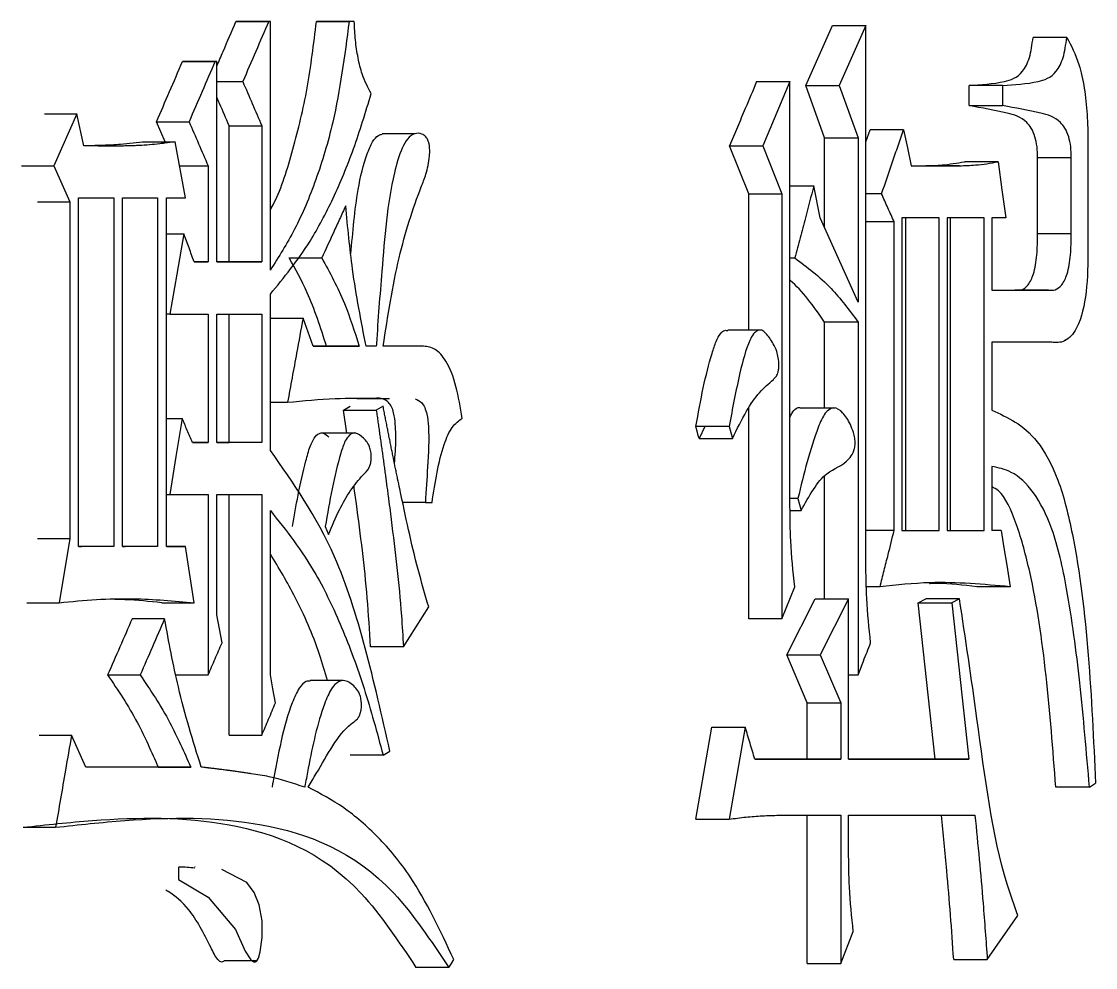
# Model space of a CAD drawing. Header units: millimetres. Extents: x 1890 to 4327, y 775 to 2498.
# Drawn here: x 3076.668 to 3079.565, y 1120.838 to 1123.391 of the extents above; entities that cross this region are included whole.
import ezdxf

# ---------------------------------------------------------------- set-up
doc = ezdxf.new("R2010")
doc.units = ezdxf.units.MM

msp = doc.modelspace()

# ---------------------------------------------------------------- linework, layer by layer
at = {"color": 7, "linetype": 'Continuous', "lineweight": 25}
for p, q in [((3077.2466, 1123.3911), (3077.3347, 1123.3911)), ((3077.2513, 1123.3911), (3077.2466, 1123.3911)), ((3077.3393, 1123.3911), (3077.2513, 1123.3911)), ((3077.3393, 1123.3911), (3077.3347, 1123.3911)), ((3077.3393, 1122.7205), (3077.3393, 1123.3911)), ((3077.5654, 1123.3911), (3077.4771, 1123.3911)), ((3077.5654, 1123.3911), (3077.5517, 1123.3911)), ((3078.783, 1123.2181), (3078.8552, 1123.3803)), ((3078.8552, 1123.3803), (3078.9453, 1123.3803)), ((3078.9453, 1123.3803), (3078.8731, 1123.2181)), ((3078.9453, 1121.9308), (3078.9453, 1123.3803)), ((3079.487, 1123.3479), (3079.3961, 1123.3479)), ((3077.1024, 1123.283), (3077.1902, 1123.2829)), ((3077.107, 1123.283), (3077.1024, 1123.283)), ((3077.1949, 1123.2829), (3077.107, 1123.283)), ((3077.1949, 1123.2829), (3077.1902, 1123.2829)), ((3077.1949, 1122.7421), (3077.1949, 1123.2829)), ((3077.1949, 1123.2289), (3077.2649, 1123.2289)), ((3078.6506, 1123.2289), (3078.7405, 1123.2289)), ((3078.7405, 1123.2289), (3078.6673, 1123.0558)), ((3078.7405, 1122.0823), (3078.7405, 1123.2289)), ((3078.783, 1123.2181), (3078.8731, 1123.2181)), ((3078.834, 1123.0775), (3078.783, 1123.2181)), ((3078.8731, 1123.2181), (3078.9241, 1123.0775)), ((3079.3141, 1123.2181), (3079.2234, 1123.2181)), ((3079.2234, 1123.164), (3079.2234, 1123.2181)), ((3079.3141, 1123.2181), (3079.3141, 1123.164)), ((3079.2234, 1123.164), (3079.3141, 1123.164)), ((3076.73, 1123.1423), (3076.8174, 1123.1423)), ((3076.8174, 1123.1423), (3076.7554, 1123.0017)), ((3076.8364, 1123.0558), (3076.8174, 1123.1423)), ((3077.0322, 1123.1207), (3077.12, 1123.1207)), ((3077.0556, 1123.0666), (3077.0322, 1123.1207)), ((3077.2281, 1123.1099), (3077.3161, 1123.1099)), ((3077.2281, 1122.7421), (3077.2281, 1123.1099)), ((3077.3161, 1123.1099), (3077.3161, 1122.7421)), ((3078.9453, 1123.0663), (3078.9565, 1123.0991)), ((3079.0467, 1123.0991), (3078.9565, 1123.0991)), ((3076.9348, 1123.0603), (3076.9947, 1123.0666)), ((3076.9947, 1123.0666), (3077.0824, 1123.0666)), ((3077.1106, 1122.9152), (3077.0824, 1123.0666)), ((3077.7299, 1123.0883), (3077.6408, 1123.0883)), ((3078.834, 1122.8342), (3078.834, 1123.0775)), ((3078.9241, 1123.0775), (3078.9241, 1122.6339)), ((3079.5442, 1123.0667), (3079.5442, 1122.7638)), ((3078.5776, 1123.0558), (3078.6673, 1123.0558)), ((3078.6292, 1122.926), (3078.5776, 1123.0558)), ((3078.6673, 1123.0558), (3078.719, 1122.926)), ((3079.3016, 1123.0126), (3079.211, 1123.0126)), ((3079.4993, 1123.0234), (3079.4084, 1123.0234)), ((3079.4084, 1122.8179), (3079.4084, 1123.0234)), ((3079.4993, 1122.8179), (3079.4993, 1123.0234)), ((3076.6681, 1123.0017), (3076.7554, 1123.0017)), ((3076.7554, 1123.0017), (3076.7983, 1122.9043)), ((3077.0945, 1123.0017), (3077.1715, 1123.0017)), ((3077.1715, 1123.0017), (3077.1715, 1122.7421)), ((3079.0678, 1123.0017), (3079.1977, 1123.0017)), ((3079.0678, 1123.0017), (3079.1072, 1123.0017)), ((3079.1977, 1123.0017), (3079.1072, 1123.0017)), ((3078.7405, 1122.9476), (3078.8048, 1122.9476)), ((3078.8219, 1122.8611), (3078.8048, 1122.9476)), ((3078.6292, 1122.926), (3078.719, 1122.926)), ((3078.6292, 1122.5582), (3078.6292, 1122.926)), ((3078.719, 1122.926), (3078.719, 1121.7794)), ((3078.9876, 1122.926), (3078.9453, 1122.926)), ((3076.8221, 1121.974), (3076.8221, 1122.9152)), ((3076.8221, 1122.9152), (3076.9172, 1122.9152)), ((3076.9172, 1122.9152), (3076.9171, 1121.9741)), ((3076.9408, 1121.9741), (3076.9408, 1122.9152)), ((3076.9408, 1122.9152), (3077.0353, 1122.9152)), ((3077.0353, 1122.9152), (3077.0353, 1121.9741)), ((3077.0588, 1121.9741), (3077.0589, 1122.9152)), ((3077.0589, 1122.9152), (3077.1106, 1122.9152)), ((3078.9241, 1122.6339), (3078.8219, 1122.8611)), ((3079.1433, 1122.8611), (3079.0425, 1122.8611)), ((3079.0425, 1122.8611), (3079.0425, 1122.0174)), ((3079.0529, 1122.0174), (3079.0529, 1122.8611)), ((3079.1433, 1122.0174), (3079.1433, 1122.8611)), ((3079.1643, 1122.8611), (3079.1642, 1122.0174)), ((3079.2643, 1122.8611), (3079.1643, 1122.8611)), ((3079.1737, 1122.0174), (3079.1737, 1122.8611)), ((3079.2643, 1122.0174), (3079.2643, 1122.8611)), ((3079.3223, 1122.8611), (3079.285, 1122.8611)), ((3079.285, 1122.8611), (3079.285, 1122.6664)), ((3079.0214, 1122.8503), (3078.9453, 1122.8503)), ((3079.0214, 1122.0174), (3079.0214, 1122.8503)), ((3077.0589, 1122.8178), (3077.1059, 1122.8178)), ((3079.4993, 1122.8179), (3079.4084, 1122.8179)), ((3078.7405, 1122.7529), (3078.7534, 1122.7529)), ((3077.1715, 1122.7421), (3077.134, 1122.7421)), ((3077.134, 1122.7421), (3077.1715, 1122.7421)), ((3077.3161, 1122.7421), (3077.1949, 1122.7421)), ((3077.1949, 1122.7421), (3077.2281, 1122.7421)), ((3077.2281, 1122.7421), (3077.3161, 1122.7421)), ((3077.3393, 1122.2337), (3077.3393, 1122.6556)), ((3079.285, 1122.6664), (3079.4378, 1122.6664)), ((3079.285, 1122.6664), (3079.347, 1122.6664)), ((3079.4378, 1122.6664), (3079.347, 1122.6664)), ((3077.0683, 1122.6015), (3077.0589, 1122.6015)), ((3077.0683, 1122.6015), (3077.1715, 1122.6015)), ((3077.1715, 1122.6015), (3077.1715, 1122.2553)), ((3077.1949, 1122.2553), (3077.1949, 1122.6015)), ((3077.1949, 1122.6015), (3077.3161, 1122.6015)), ((3077.2281, 1122.2553), (3077.2281, 1122.6015)), ((3077.3161, 1122.6015), (3077.3161, 1122.2553)), ((3077.3393, 1122.5906), (3077.4273, 1122.5906)), ((3077.455, 1122.5149), (3077.4273, 1122.5906)), ((3078.9241, 1122.5799), (3078.834, 1122.5799)), ((3078.834, 1122.348), (3078.834, 1122.5799)), ((3078.9241, 1122.5799), (3078.9241, 1121.6279)), ((3078.6635, 1122.5582), (3078.5729, 1122.5582)), ((3077.5792, 1122.5149), (3077.455, 1122.5149)), ((3077.455, 1122.5149), (3077.4908, 1122.5149)), ((3077.4908, 1122.5149), (3077.5792, 1122.5149)), ((3077.625, 1122.5149), (3077.5975, 1122.5149)), ((3077.7526, 1122.5149), (3077.6434, 1122.5149)), ((3077.7526, 1122.5149), (3077.664, 1122.5149)), ((3079.4419, 1122.5258), (3079.285, 1122.5258)), ((3079.285, 1122.5258), (3079.285, 1122.3419)), ((3079.4419, 1122.5258), (3079.3511, 1122.5258)), ((3079.4809, 1122.5311), (3079.4842, 1122.5311)), ((3077.5721, 1122.3741), (3077.6404, 1122.3741)), ((3077.3393, 1122.3635), (3077.3857, 1122.3635)), ((3077.5365, 1122.3419), (3077.5548, 1122.3527)), ((3077.5452, 1122.2805), (3077.5365, 1122.3419)), ((3077.5365, 1122.3419), (3077.625, 1122.3419)), ((3077.6432, 1122.3527), (3077.625, 1122.3419)), ((3078.6292, 1121.7794), (3078.6292, 1122.3475)), ((3078.8613, 1122.348), (3078.7707, 1122.348)), ((3077.0589, 1122.3202), (3077.1012, 1122.3202)), ((3077.5699, 1122.2805), (3077.481, 1122.2805)), ((3078.5765, 1122.2986), (3078.4869, 1122.2986)), ((3078.5112, 1122.2979), (3078.4955, 1122.2662)), ((3077.1715, 1122.2553), (3077.1293, 1122.2553)), ((3077.1293, 1122.2553), (3077.1715, 1122.2553)), ((3077.3161, 1122.2553), (3077.1949, 1122.2553)), ((3077.1949, 1122.2553), (3077.2281, 1122.2553)), ((3077.3161, 1122.2553), (3077.2281, 1122.2553)), ((3078.4955, 1122.2662), (3078.5852, 1122.2662)), ((3079.285, 1122.1904), (3079.285, 1122.0174)), ((3078.834, 1121.8335), (3078.834, 1122.1624)), ((3077.0589, 1122.1147), (3077.0683, 1122.1147)), ((3077.0683, 1122.1147), (3077.1715, 1122.1147)), ((3077.1715, 1122.1147), (3077.1715, 1121.6279)), ((3077.1949, 1122.1147), (3077.3161, 1122.1147)), ((3077.1949, 1121.7902), (3077.1949, 1122.1147)), ((3077.2281, 1121.4656), (3077.2281, 1122.1147)), ((3077.3161, 1122.1147), (3077.3161, 1121.4656)), ((3077.7572, 1122.0931), (3077.6966, 1122.0931)), ((3077.7572, 1122.0931), (3077.7753, 1122.0931)), ((3078.7619, 1122.1039), (3078.7405, 1122.1039)), ((3077.3393, 1121.6279), (3077.3393, 1122.0714)), ((3078.7407, 1122.0715), (3078.7705, 1122.0715)), ((3077.4872, 1122.0282), (3077.4965, 1122.0066)), ((3076.7983, 1121.9957), (3076.7697, 1121.8226)), ((3079.0214, 1122.0174), (3078.9453, 1122.0174)), ((3079.0425, 1122.0174), (3079.1433, 1122.0174)), ((3079.0425, 1122.0174), (3079.0529, 1122.0174)), ((3079.0529, 1122.0174), (3079.1433, 1122.0174)), ((3079.1642, 1122.0174), (3079.2643, 1122.0174)), ((3079.1642, 1122.0174), (3079.1737, 1122.0174)), ((3079.1737, 1122.0174), (3079.2643, 1122.0174)), ((3079.3099, 1122.0174), (3079.285, 1122.0174)), ((3079.3099, 1122.0174), (3079.285, 1122.0174)), ((3076.9171, 1121.9741), (3076.8221, 1121.974)), ((3076.8221, 1121.9741), (3076.8296, 1121.9741)), ((3076.9171, 1121.9741), (3076.8297, 1121.9741)), ((3077.0353, 1121.9741), (3076.9408, 1121.9741)), ((3076.9408, 1121.9741), (3076.9476, 1121.9741)), ((3077.0353, 1121.9741), (3076.9477, 1121.9741)), ((3077.1106, 1121.9741), (3077.0588, 1121.9741)), ((3077.0588, 1121.9741), (3077.1106, 1121.9741)), ((3077.134, 1121.8226), (3077.1106, 1121.9741)), ((3078.719, 1121.7794), (3078.7534, 1121.8659)), ((3078.9834, 1121.8659), (3078.9468, 1121.8659)), ((3079.3347, 1121.8659), (3079.2441, 1121.8659)), ((3076.6824, 1121.8226), (3076.7697, 1121.8226)), ((3077.0462, 1121.8226), (3077.134, 1121.8226)), ((3078.7319, 1121.682), (3078.8085, 1121.8335)), ((3078.8986, 1121.8335), (3078.8219, 1121.682)), ((3078.8986, 1121.4008), (3078.8986, 1121.8335)), ((3079.0863, 1121.8227), (3079.1072, 1121.8335)), ((3079.0863, 1121.8227), (3079.1768, 1121.8227)), ((3079.1322, 1121.4008), (3079.0863, 1121.8227)), ((3079.1977, 1121.8335), (3079.1072, 1121.8335)), ((3079.1977, 1121.8335), (3079.1768, 1121.8227)), ((3079.1768, 1121.8227), (3079.2227, 1121.4008)), ((3077.698, 1121.7036), (3077.7662, 1121.8118)), ((3077.0541, 1121.7793), (3076.9665, 1121.7793)), ((3078.719, 1121.7794), (3078.6292, 1121.7794)), ((3077.698, 1121.7036), (3077.6095, 1121.7036)), ((3078.7319, 1121.682), (3078.8219, 1121.682)), ((3078.7873, 1121.5522), (3078.7319, 1121.682)), ((3078.8219, 1121.682), (3078.8773, 1121.5522)), ((3077.5356, 1121.6129), (3077.4467, 1121.6129)), ((3078.8986, 1121.6279), (3078.9241, 1121.6279)), ((3078.7873, 1121.5522), (3078.8773, 1121.5522)), ((3078.7873, 1121.4008), (3078.7873, 1121.5522)), ((3078.8773, 1121.5522), (3078.8773, 1121.4008)), ((3078.4868, 1121.2385), (3078.5301, 1121.4873)), ((3078.5301, 1121.4873), (3078.6198, 1121.4873)), ((3078.6198, 1121.4873), (3078.5765, 1121.2385)), ((3076.7157, 1121.4656), (3076.8031, 1121.4656)), ((3076.8412, 1121.3791), (3076.8031, 1121.4656)), ((3077.6432, 1121.4116), (3077.6615, 1121.4224)), ((3078.8773, 1121.4008), (3078.6457, 1121.4008)), ((3078.6457, 1121.4008), (3078.7873, 1121.4008)), ((3078.7873, 1121.4008), (3078.8773, 1121.4008)), ((3079.2227, 1121.4008), (3078.8986, 1121.4008)), ((3078.8986, 1121.4008), (3079.1322, 1121.4008)), ((3079.1322, 1121.4008), (3079.2227, 1121.4008)), ((3077.1246, 1121.3791), (3076.8412, 1121.3791)), ((3077.0369, 1121.3791), (3076.8412, 1121.3791)), ((3077.0369, 1121.3791), (3077.1246, 1121.3791)), ((3079.5482, 1121.3251), (3079.4573, 1121.3251)), ((3079.5482, 1121.3251), (3079.5645, 1121.3359)), ((3078.4868, 1121.2385), (3078.5765, 1121.2385)), ((3078.7104, 1121.2493), (3078.8773, 1121.2493)), ((3078.7872, 1120.8491), (3078.7873, 1121.2493)), ((3078.8773, 1121.2493), (3078.8773, 1120.8491)), ((3078.8986, 1121.2493), (3079.2393, 1121.2493)), ((3078.8986, 1121.152), (3078.8986, 1121.2493)), ((3076.6728, 1121.2168), (3076.7601, 1121.2168)), ((3077.0918, 1121.1087), (3077.0918, 1121.0762)), ((3077.1363, 1121.1105), (3077.1358, 1121.1105)), ((3079.2726, 1120.8599), (3079.3552, 1120.9786)), ((3078.8773, 1120.8491), (3078.9113, 1120.9356)), ((3079.182, 1120.8599), (3079.2726, 1120.8599)), ((3077.2152, 1120.8569), (3077.3038, 1120.8569)), ((3077.8207, 1120.8384), (3077.732, 1120.8384))]:
    msp.add_line(p, q, dxfattribs=at)
at = {"color": 7, "linetype": 'Continuous', "lineweight": 25, "flags": 128}
for points in [[(3077.4633, 1123.3911), (3077.4928, 1123.3911), (3077.5517, 1123.3911)], [(3077.4771, 1123.3911), (3077.4724, 1123.3911), (3077.4694, 1123.3911), (3077.4664, 1123.3911), (3077.4633, 1123.3911)], [(3079.0467, 1123.0991), (3079.0573, 1123.0504), (3079.0678, 1123.0017)], [(3078.834, 1123.0775), (3078.879, 1123.0775), (3078.9241, 1123.0775)], [(3079.3016, 1123.0126), (3079.312, 1122.9368), (3079.3223, 1122.8611)], [(3076.711, 1122.9043), (3076.7546, 1122.9043), (3076.7983, 1122.9043)], [(3076.7983, 1122.9043), (3076.7983, 1122.45), (3076.7983, 1121.9957)], [(3077.1059, 1122.8178), (3077.0871, 1122.7096), (3077.0683, 1122.6015)], [(3077.1012, 1122.3202), (3077.0847, 1122.2174), (3077.0683, 1122.1147)], [(3078.4955, 1122.2662), (3078.4933, 1122.2743), (3078.4912, 1122.2824), (3078.4869, 1122.2986)], [(3078.5765, 1122.2986), (3078.5808, 1122.2824), (3078.5852, 1122.2662)], [(3078.7619, 1122.1039), (3078.7662, 1122.0877), (3078.7705, 1122.0715)], [(3076.711, 1121.9957), (3076.7328, 1121.9957), (3076.7546, 1121.9957), (3076.7765, 1121.9957), (3076.7983, 1121.9957)], [(3079.3099, 1122.0174), (3079.3176, 1121.9708), (3079.3252, 1121.9241), (3079.3347, 1121.8659)], [(3078.8085, 1121.8335), (3078.8313, 1121.8335), (3078.8649, 1121.8335), (3078.8986, 1121.8335)], [(3077.2089, 1121.7144), (3077.2019, 1121.7523), (3077.1949, 1121.7902)], [(3076.9005, 1121.6279), (3076.9226, 1121.6279), (3076.9448, 1121.6279), (3076.9881, 1121.6279)], [(3077.0837, 1121.6279), (3077.1058, 1121.6279), (3077.128, 1121.6279), (3077.1715, 1121.6279)], [(3077.3532, 1121.5522), (3077.3463, 1121.59), (3077.3393, 1121.6279)], [(3077.2281, 1121.4656), (3077.2503, 1121.4656), (3077.2725, 1121.4656), (3077.3161, 1121.4656)], [(3077.6432, 1121.4116), (3077.6068, 1121.4116), (3077.5808, 1121.4116), (3077.5548, 1121.4116)], [(3077.0918, 1121.0762), (3077.1719, 1121.028), (3077.2449, 1120.9413), (3077.2713, 1120.8826), (3077.2869, 1120.8588), (3077.2943, 1120.8535), (3077.2987, 1120.8534), (3077.3029, 1120.8565), (3077.3071, 1120.8638), (3077.3122, 1120.8807), (3077.3174, 1120.9198), (3077.3168, 1120.9641), (3077.3088, 1121.0072), (3077.2953, 1121.0412), (3077.2754, 1121.0678), (3077.2082, 1121.1029), (3077.2082, 1121.1029)], [(3077.8206, 1120.8383), (3077.8274, 1120.8491), (3077.8341, 1120.8599)], [(3078.7872, 1120.8491), (3078.8098, 1120.8491), (3078.8323, 1120.8491), (3078.8548, 1120.8491), (3078.8773, 1120.8491)]]:
    msp.add_lwpolyline(points, dxfattribs=at)
at = {"color": 7, "linetype": 'Continuous', "lineweight": 25}
for points, knots in [([(3077.1949, 1123.2706), (3077.2005, 1123.2837), (3077.2178, 1123.3239), (3077.235, 1123.3641), (3077.2466, 1123.3911)], [0, 0, 0, 0, 0.326762, 1, 1, 1, 1]), ([(3077.3347, 1123.3911), (3077.3231, 1123.3641), (3077.2998, 1123.31), (3077.2766, 1123.2559), (3077.2649, 1123.2289)], [0, 0, 0, 0, 0.4999997, 1, 1, 1, 1]), ([(3077.5517, 1123.3911), (3077.5394, 1123.2982), (3077.5194, 1123.1462), (3077.4639, 1122.9621), (3077.407, 1122.8272), (3077.3618, 1122.7559), (3077.3393, 1122.7205)], [0, 0, 0, 0, 0.347456, 0.568585, 0.785979, 1, 1, 1, 1]), ([(3077.3393, 1122.8833), (3077.3425, 1122.8892), (3077.3676, 1122.9343), (3077.4015, 1123.0464), (3077.4419, 1123.2099), (3077.4561, 1123.3305), (3077.4633, 1123.3911)], [0, 0, 0, 0, 0.046421, 0.359328, 0.677626, 1, 1, 1, 1]), ([(3077.6112, 1123.1964), (3077.6024, 1123.213), (3077.5878, 1123.2405), (3077.5753, 1123.2929), (3077.568, 1123.3408), (3077.5663, 1123.3743), (3077.5654, 1123.3911)], [0, 0, 0, 0, 0.330678, 0.5509904, 0.7745699, 1, 1, 1, 1]), ([(3079.2234, 1123.2181), (3079.2553, 1123.2202), (3079.3038, 1123.2235), (3079.3612, 1123.2408), (3079.3885, 1123.2912), (3079.3935, 1123.3287), (3079.3961, 1123.3479)], [0, 0, 0, 0, 0.492676, 0.749427, 0.872012, 1, 1, 1, 1]), ([(3079.3141, 1123.2181), (3079.346, 1123.2202), (3079.3946, 1123.2235), (3079.452, 1123.2408), (3079.4793, 1123.2911), (3079.4844, 1123.3287), (3079.487, 1123.3479)], [0, 0, 0, 0, 0.492785, 0.749576, 0.872123, 1, 1, 1, 1]), ([(3079.487, 1123.3479), (3079.4989, 1123.3255), (3079.5188, 1123.288), (3079.5353, 1123.2117), (3079.5429, 1123.1404), (3079.5438, 1123.0913), (3079.5442, 1123.0667)], [0, 0, 0, 0, 0.32906, 0.549528, 0.774008, 1, 1, 1, 1]), ([(3077.0322, 1123.1207), (3077.0439, 1123.1477), (3077.0673, 1123.2018), (3077.0907, 1123.2559), (3077.1024, 1123.283)], [0, 0, 0, 0, 0.499999, 1, 1, 1, 1]), ([(3077.1902, 1123.2829), (3077.1785, 1123.2559), (3077.1551, 1123.2018), (3077.1317, 1123.1477), (3077.12, 1123.1207)], [0, 0, 0, 0, 0.5, 1, 1, 1, 1]), ([(3077.2649, 1123.2289), (3077.2735, 1123.209), (3077.2905, 1123.1694), (3077.3076, 1123.1297), (3077.3161, 1123.1099)], [0, 0, 0, 0, 0.500001, 1, 1, 1, 1]), ([(3078.6506, 1123.2289), (3078.6404, 1123.2046), (3078.6231, 1123.1636), (3078.5988, 1123.1059), (3078.5846, 1123.0725), (3078.5776, 1123.0558)], [0, 0, 0, 0, 0.420871, 0.710435, 1, 1, 1, 1]), ([(3077.2281, 1123.1099), (3077.2196, 1123.1297), (3077.2085, 1123.1555), (3077.1974, 1123.1812), (3077.1949, 1123.1871)], [0, 0, 0, 0, 0.770201, 1, 1, 1, 1]), ([(3077.3393, 1122.6556), (3077.376, 1122.7001), (3077.4368, 1122.7739), (3077.5098, 1122.9125), (3077.5656, 1123.0456), (3077.596, 1123.146), (3077.6112, 1123.1964)], [0, 0, 0, 0, 0.333809, 0.553089, 0.775219, 1, 1, 1, 1]), ([(3079.4084, 1123.0234), (3079.4081, 1123.0335), (3079.4076, 1123.0534), (3079.4016, 1123.0818), (3079.3918, 1123.1042), (3079.3674, 1123.1334), (3079.3099, 1123.148), (3079.2577, 1123.1577), (3079.2234, 1123.164)], [0, 0, 0, 0, 0.060186, 0.119313, 0.185904, 0.25149, 0.507936, 1, 1, 1, 1]), ([(3079.4992, 1123.0234), (3079.499, 1123.0335), (3079.4984, 1123.0534), (3079.4925, 1123.0818), (3079.4826, 1123.1042), (3079.4582, 1123.1334), (3079.4007, 1123.148), (3079.3484, 1123.1577), (3079.3141, 1123.164)], [0, 0, 0, 0, 0.060123, 0.1192, 0.185763, 0.251345, 0.507834, 1, 1, 1, 1]), ([(3077.12, 1123.1207), (3077.1286, 1123.1009), (3077.1458, 1123.0612), (3077.1629, 1123.0215), (3077.1715, 1123.0017)], [0, 0, 0, 0, 0.500001, 1, 1, 1, 1]), ([(3077.6434, 1122.5149), (3077.656, 1122.5961), (3077.68, 1122.7506), (3077.7271, 1122.898), (3077.7604, 1122.9803), (3077.7679, 1123.0158), (3077.7694, 1123.0446), (3077.7681, 1123.0597), (3077.7643, 1123.0719), (3077.7577, 1123.0819), (3077.7453, 1123.0899), (3077.7279, 1123.0903), (3077.709, 1123.077), (3077.6894, 1123.0412), (3077.6565, 1122.9276), (3077.6421, 1122.7417), (3077.6291, 1122.585), (3077.6252, 1122.5173), (3077.625, 1122.5149)], [0, 0, 0, 0, 0.188824, 0.359425, 0.391174, 0.431004, 0.443042, 0.4552, 0.463942, 0.475035, 0.493349, 0.52466, 0.556942, 0.585534, 0.64557, 0.848774, 0.994709, 1, 1, 1, 1]), ([(3078.9876, 1122.926), (3078.9975, 1122.9549), (3079.0123, 1122.9981), (3079.032, 1123.0558), (3079.0418, 1123.0847), (3079.0467, 1123.0991)], [0, 0, 0, 0, 0.5, 0.75, 1, 1, 1, 1]), ([(3077.0824, 1123.0666), (3077.0732, 1123.0653), (3077.0594, 1123.0633), (3077.0271, 1123.0592), (3077.0016, 1123.0572), (3076.9785, 1123.0561), (3076.9715, 1123.0558), (3076.9646, 1123.0556), (3076.9576, 1123.0554), (3076.9483, 1123.0551), (3076.939, 1123.055), (3076.9297, 1123.0549), (3076.9228, 1123.0548), (3076.9158, 1123.0548), (3076.9088, 1123.0548), (3076.9019, 1123.0548), (3076.896, 1123.0549), (3076.8914, 1123.0549), (3076.8879, 1123.055), (3076.8844, 1123.055), (3076.8809, 1123.055), (3076.8774, 1123.0551), (3076.8739, 1123.0551), (3076.8704, 1123.0552), (3076.8658, 1123.0553), (3076.8611, 1123.0553), (3076.8564, 1123.0554), (3076.8529, 1123.0555), (3076.8494, 1123.0555), (3076.8459, 1123.0556), (3076.8416, 1123.0557), (3076.8384, 1123.0557), (3076.8364, 1123.0558)], [0, 0, 0, 0, 0.113118, 0.169677, 0.395941, 0.424221, 0.4525, 0.480779, 0.509059, 0.537338, 0.593897, 0.622177, 0.650456, 0.678735, 0.707015, 0.735294, 0.763573, 0.777713, 0.791853, 0.805993, 0.820132, 0.834272, 0.848412, 0.862551, 0.876691, 0.90497, 0.91911, 0.93325, 0.947389, 0.961529, 0.975669, 1, 1, 1, 1]), ([(3077.5565, 1122.764), (3077.5615, 1122.8228), (3077.5696, 1122.9174), (3077.5929, 1123.019), (3077.6135, 1123.0662), (3077.6282, 1123.0843), (3077.6375, 1123.0862), (3077.6409, 1123.0869)], [0, 0, 0, 0, 0.454474, 0.731259, 0.84685, 0.944624, 1, 1, 1, 1]), ([(3076.9352, 1123.0593), (3076.9274, 1123.0587), (3076.9078, 1123.0573), (3076.8693, 1123.056), (3076.8467, 1123.0558), (3076.8374, 1123.0558)], [0, 0, 0, 0, 0.27763, 0.704747, 1, 1, 1, 1]), ([(3079.1072, 1123.0017), (3079.1217, 1123.0022), (3079.1463, 1123.003), (3079.1809, 1123.0075), (3079.201, 1123.0109), (3079.211, 1123.0126)], [0, 0, 0, 0, 0.416267, 0.70808, 1, 1, 1, 1]), ([(3079.1977, 1123.0017), (3079.2121, 1123.0023), (3079.2368, 1123.0032), (3079.2714, 1123.0071), (3079.2916, 1123.0107), (3079.3016, 1123.0126)], [0, 0, 0, 0, 0.415687, 0.707752, 1, 1, 1, 1]), ([(3078.8048, 1122.9476), (3078.7972, 1122.9188), (3078.7848, 1122.872), (3078.7677, 1122.807), (3078.7581, 1122.771), (3078.7534, 1122.7529)], [0, 0, 0, 0, 0.444073, 0.722036, 1, 1, 1, 1]), ([(3079.0214, 1122.8503), (3079.0158, 1122.8629), (3079.0046, 1122.8882), (3078.9933, 1122.9134), (3078.9876, 1122.926)], [0, 0, 0, 0, 0.499999, 1, 1, 1, 1]), ([(3077.5425, 1122.8935), (3077.537, 1122.8815), (3077.5259, 1122.8574), (3077.5045, 1122.8105), (3077.4885, 1122.7757), (3077.4781, 1122.7529)], [0, 0, 0, 0, 0.25711, 0.51422, 1, 1, 1, 1]), ([(3077.5975, 1122.5149), (3077.5841, 1122.5834), (3077.5601, 1122.7059), (3077.5479, 1122.8361), (3077.5425, 1122.8935)], [0, 0, 0, 0, 0.55855, 1, 1, 1, 1]), ([(3077.134, 1122.7421), (3077.1293, 1122.7547), (3077.12, 1122.7799), (3077.1106, 1122.8052), (3077.1059, 1122.8178)], [0, 0, 0, 0, 0.500001, 1, 1, 1, 1]), ([(3079.3572, 1122.667), (3079.3599, 1122.6669), (3079.3687, 1122.6667), (3079.3836, 1122.6782), (3079.3994, 1122.7105), (3079.4075, 1122.7615), (3079.4081, 1122.7989), (3079.4084, 1122.8179)], [0, 0, 0, 0, 0.0867607, 0.2858243, 0.4905188, 0.7427767, 1, 1, 1, 1]), ([(3079.4378, 1122.6664), (3079.4439, 1122.666), (3079.4562, 1122.6651), (3079.4744, 1122.6779), (3079.4902, 1122.7106), (3079.4983, 1122.7614), (3079.4989, 1122.7989), (3079.4993, 1122.8179)], [0, 0, 0, 0, 0.178016, 0.357314, 0.541602, 0.768589, 1, 1, 1, 1]), ([(3077.3898, 1122.7529), (3077.3973, 1122.7529), (3077.4121, 1122.7529), (3077.4415, 1122.7529), (3077.4635, 1122.7529), (3077.4781, 1122.7529)], [0, 0, 0, 0, 0.2525093, 0.5050093, 1, 1, 1, 1]), ([(3077.4908, 1122.5149), (3077.4746, 1122.5652), (3077.4459, 1122.6542), (3077.4068, 1122.723), (3077.3898, 1122.7529)], [0, 0, 0, 0, 0.56494, 1, 1, 1, 1]), ([(3077.4781, 1122.7529), (3077.4994, 1122.7138), (3077.5378, 1122.6433), (3077.5664, 1122.5545), (3077.5792, 1122.5149)], [0, 0, 0, 0, 0.555111, 1, 1, 1, 1]), ([(3078.7534, 1122.7529), (3078.7867, 1122.7283), (3078.8465, 1122.6843), (3078.9003, 1122.6119), (3078.9241, 1122.5799)], [0, 0, 0, 0, 0.557248, 1, 1, 1, 1]), ([(3079.5442, 1122.7638), (3079.5434, 1122.7244), (3079.542, 1122.6474), (3079.5156, 1122.5538), (3079.4771, 1122.5222), (3079.4536, 1122.5246), (3079.4419, 1122.5258)], [0, 0, 0, 0, 0.295173, 0.576606, 0.789028, 1, 1, 1, 1]), ([(3078.834, 1122.5799), (3078.8041, 1122.6227), (3078.7741, 1122.6658), (3078.7407, 1122.6921), (3078.7405, 1122.6922)], [0, 0, 0, 0, 0.994822, 1, 1, 1, 1]), ([(3077.4273, 1122.5906), (3077.4216, 1122.5593), (3077.4117, 1122.5057), (3077.3979, 1122.43), (3077.3897, 1122.3856), (3077.3857, 1122.3635)], [0, 0, 0, 0, 0.414509, 0.7072526, 1, 1, 1, 1]), ([(3078.4869, 1122.2986), (3078.4932, 1122.3336), (3078.5056, 1122.4016), (3078.5244, 1122.478), (3078.5403, 1122.5269), (3078.5519, 1122.549), (3078.5634, 1122.559), (3078.5703, 1122.5575), (3078.5731, 1122.5569)], [0, 0, 0, 0, 0.332169, 0.644911, 0.764477, 0.861963, 0.944096, 1, 1, 1, 1]), ([(3078.5852, 1122.2662), (3078.5977, 1122.2912), (3078.6205, 1122.3367), (3078.6572, 1122.3934), (3078.6855, 1122.4147), (3078.7024, 1122.4315), (3078.7075, 1122.4405), (3078.7103, 1122.4525), (3078.7109, 1122.4667), (3078.7093, 1122.4837), (3078.7046, 1122.5042), (3078.6931, 1122.527), (3078.6794, 1122.5462), (3078.6647, 1122.5597), (3078.6528, 1122.5581), (3078.6416, 1122.5487), (3078.6233, 1122.514), (3078.6009, 1122.4282), (3078.5856, 1122.3471), (3078.5765, 1122.2986)], [0, 0, 0, 0, 0.133739, 0.243051, 0.352533, 0.371712, 0.391103, 0.40333, 0.418292, 0.440552, 0.463875, 0.498841, 0.561321, 0.592898, 0.624761, 0.654015, 0.68757, 0.813379, 1, 1, 1, 1]), ([(3077.8568, 1122.3202), (3077.8519, 1122.3498), (3077.8423, 1122.4079), (3077.8166, 1122.4747), (3077.7844, 1122.5104), (3077.7631, 1122.5134), (3077.7526, 1122.5149)], [0, 0, 0, 0, 0.291567, 0.574035, 0.788626, 1, 1, 1, 1]), ([(3077.3857, 1122.3635), (3077.4285, 1122.3677), (3077.5077, 1122.3755), (3077.5992, 1122.3747), (3077.6478, 1122.374), (3077.6605, 1122.3738)], [0, 0, 0, 0, 0.465184, 0.860123, 1, 1, 1, 1]), ([(3077.6741, 1122.1981), (3077.6758, 1122.2203), (3077.6784, 1122.2555), (3077.677, 1122.3019), (3077.6732, 1122.332), (3077.6664, 1122.3525), (3077.6561, 1122.3664), (3077.6366, 1122.3766), (3077.6198, 1122.3746), (3077.6086, 1122.3732)], [0, 0, 0, 0, 0.2337206, 0.3700639, 0.4821612, 0.5546155, 0.6270686, 0.7492778, 1, 1, 1, 1]), ([(3077.7301, 1122.3727), (3077.7361, 1122.3702), (3077.7454, 1122.3664), (3077.756, 1122.3503), (3077.7626, 1122.328), (3077.7683, 1122.2737), (3077.7634, 1122.193), (3077.7592, 1122.1252), (3077.7572, 1122.0931)], [0, 0, 0, 0, 0.1205275, 0.1871773, 0.2540797, 0.3617656, 0.6971494, 1, 1, 1, 1]), ([(3077.625, 1122.3419), (3077.6253, 1122.3392), (3077.6261, 1122.3339), (3077.6272, 1122.326), (3077.6284, 1122.318), (3077.6299, 1122.3074), (3077.6314, 1122.2968), (3077.6329, 1122.2863), (3077.634, 1122.2783), (3077.6355, 1122.2677), (3077.637, 1122.2571), (3077.6385, 1122.2465), (3077.6396, 1122.2386), (3077.6411, 1122.228), (3077.6426, 1122.2174), (3077.6444, 1122.2041), (3077.6462, 1122.1908), (3077.6484, 1122.1749), (3077.6513, 1122.1536), (3077.6541, 1122.1323), (3077.659, 1122.095), (3077.6732, 1121.9828), (3077.6897, 1121.8478), (3077.6964, 1121.7317), (3077.698, 1121.7036)], [0, 0, 0, 0, 0.012619, 0.025237, 0.037856, 0.050474, 0.075711, 0.08833, 0.100948, 0.113567, 0.138804, 0.151422, 0.164041, 0.176659, 0.201896, 0.214515, 0.239752, 0.264989, 0.290226, 0.3407, 0.365937, 0.466887, 0.870929, 1, 1, 1, 1]), ([(3077.7662, 1121.8118), (3077.7565, 1121.845), (3077.7268, 1121.9465), (3077.7018, 1122.0653), (3077.6834, 1122.1527), (3077.6796, 1122.1713), (3077.6758, 1122.1898), (3077.6725, 1122.206), (3077.6697, 1122.2199), (3077.6683, 1122.2269), (3077.6664, 1122.2362), (3077.6645, 1122.2455), (3077.6627, 1122.2548), (3077.6613, 1122.2618), (3077.6594, 1122.2711), (3077.6576, 1122.2804), (3077.6557, 1122.2897), (3077.6543, 1122.2967), (3077.6525, 1122.306), (3077.6506, 1122.3153), (3077.6488, 1122.3247), (3077.6474, 1122.3317), (3077.6456, 1122.341), (3077.6442, 1122.348), (3077.6432, 1122.3527)], [0, 0, 0, 0, 0.194919, 0.596792, 0.647185, 0.672381, 0.697577, 0.74797, 0.760568, 0.773166, 0.785764, 0.81096, 0.823558, 0.836156, 0.848754, 0.873951, 0.886549, 0.899147, 0.911745, 0.936941, 0.949539, 0.962137, 0.974736, 1, 1, 1, 1]), ([(3078.7405, 1122.323), (3078.7422, 1122.3267), (3078.7497, 1122.343), (3078.7618, 1122.3526), (3078.77, 1122.3477), (3078.7704, 1122.3474)], [0, 0, 0, 0, 0.216989, 0.955314, 1, 1, 1, 1]), ([(3078.7705, 1122.0715), (3078.7924, 1122.111), (3078.8313, 1122.1809), (3078.8855, 1122.1913), (3078.9096, 1122.2233), (3078.9148, 1122.2384), (3078.9168, 1122.2523), (3078.9153, 1122.2677), (3078.9108, 1122.2853), (3078.9009, 1122.3109), (3078.8836, 1122.3373), (3078.8594, 1122.3536), (3078.8342, 1122.3374), (3078.7985, 1122.2547), (3078.7782, 1122.1708), (3078.7619, 1122.1039)], [0, 0, 0, 0, 0.206756, 0.36622, 0.399315, 0.414903, 0.42938, 0.446247, 0.465285, 0.496864, 0.558757, 0.621691, 0.682799, 0.747419, 1, 1, 1, 1]), ([(3079.285, 1122.3419), (3079.3275, 1122.323), (3079.3936, 1122.2936), (3079.467, 1122.1593), (3079.5409, 1121.8587), (3079.554, 1121.568), (3079.5645, 1121.3359)], [0, 0, 0, 0, 0.2265728, 0.3529789, 0.4833551, 1, 1, 1, 1]), ([(3077.1293, 1122.2553), (3077.1246, 1122.2661), (3077.1153, 1122.2878), (3077.1059, 1122.3094), (3077.1012, 1122.3202)], [0, 0, 0, 0, 0.500001, 1, 1, 1, 1]), ([(3077.7753, 1122.0931), (3077.7838, 1122.1481), (3077.7956, 1122.2242), (3077.8283, 1122.3), (3077.8474, 1122.3135), (3077.8568, 1122.3202)], [0, 0, 0, 0, 0.572071, 0.789697, 1, 1, 1, 1]), ([(3077.399, 1122.0282), (3077.4038, 1122.0566), (3077.4141, 1122.1173), (3077.4304, 1122.1892), (3077.4447, 1122.2413), (3077.4568, 1122.2683), (3077.4697, 1122.2804), (3077.484, 1122.2818), (3077.4922, 1122.2739), (3077.4971, 1122.2692)], [0, 0, 0, 0, 0.251355, 0.535833, 0.663298, 0.7524074, 0.8422003, 0.9051749, 1, 1, 1, 1]), ([(3077.4965, 1122.0066), (3077.5058, 1122.0294), (3077.5236, 1122.0732), (3077.5551, 1122.1268), (3077.5826, 1122.1619), (3077.603, 1122.1796), (3077.6096, 1122.1973), (3077.6113, 1122.2098), (3077.6113, 1122.2234), (3077.6092, 1122.2373), (3077.6039, 1122.2515), (3077.592, 1122.2657), (3077.5782, 1122.2784), (3077.5627, 1122.2822), (3077.5512, 1122.2746), (3077.5389, 1122.2573), (3077.5231, 1122.208), (3077.5049, 1122.1308), (3077.4932, 1122.0626), (3077.4872, 1122.0282)], [0, 0, 0, 0, 0.117411, 0.224514, 0.331514, 0.385099, 0.401502, 0.417942, 0.434593, 0.453955, 0.473463, 0.503457, 0.565822, 0.597864, 0.6299, 0.663784, 0.718184, 0.85806, 1, 1, 1, 1]), ([(3077.6615, 1121.4224), (3077.6192, 1121.6108), (3077.5447, 1121.9423), (3077.4012, 1122.1459), (3077.3393, 1122.2337)], [0, 0, 0, 0, 0.568507, 1, 1, 1, 1]), ([(3079.5482, 1121.3251), (3079.5402, 1121.4193), (3079.5246, 1121.6009), (3079.4939, 1121.8375), (3079.4535, 1122.0195), (3079.3991, 1122.1265), (3079.3417, 1122.1789), (3079.3026, 1122.1869), (3079.285, 1122.1904)], [0, 0, 0, 0, 0.245646, 0.473666, 0.633063, 0.763711, 0.894016, 1, 1, 1, 1]), ([(3077.6095, 1121.7036), (3077.6068, 1121.7476), (3077.599, 1121.8784), (3077.5805, 1122.0215), (3077.567, 1122.1211), (3077.5649, 1122.1368)], [0, 0, 0, 0, 0.299395, 0.889632, 1, 1, 1, 1]), ([(3079.4573, 1121.3251), (3079.4419, 1121.5276), (3079.4226, 1121.7813), (3079.3544, 1122.0344), (3079.3175, 1122.119), (3079.291, 1122.1323), (3079.285, 1122.1353)], [0, 0, 0, 0, 0.63735, 0.798589, 0.954752, 1, 1, 1, 1]), ([(3078.7534, 1121.8659), (3078.749, 1121.907), (3078.7414, 1121.9782), (3078.7408, 1122.0513), (3078.7405, 1122.0823)], [0, 0, 0, 0, 0.576873, 1, 1, 1, 1]), ([(3077.3393, 1122.0714), (3077.3818, 1122.0178), (3077.4522, 1121.929), (3077.5333, 1121.7574), (3077.5941, 1121.5937), (3077.6268, 1121.4725), (3077.6432, 1121.4116)], [0, 0, 0, 0, 0.333002, 0.552476, 0.774971, 1, 1, 1, 1]), ([(3078.9834, 1121.8659), (3078.9871, 1121.8805), (3078.9944, 1121.9096), (3079.0071, 1121.96), (3079.0161, 1121.996), (3079.0214, 1122.0174)], [0, 0, 0, 0, 0.288217, 0.576435, 1, 1, 1, 1]), ([(3077.4932, 1121.6129), (3077.4862, 1121.6366), (3077.4622, 1121.7188), (3077.4104, 1121.8352), (3077.3621, 1121.9166), (3077.3393, 1121.955)], [0, 0, 0, 0, 0.176257, 0.610601, 1, 1, 1, 1]), ([(3078.958, 1121.7145), (3078.9538, 1121.7542), (3078.9463, 1121.8254), (3078.9456, 1121.8985), (3078.9453, 1121.9308)], [0, 0, 0, 0, 0.558839, 1, 1, 1, 1]), ([(3079.3347, 1121.8659), (3079.2988, 1121.8691), (3079.2269, 1121.8753), (3079.1098, 1121.8791), (3079.0283, 1121.8706), (3078.9834, 1121.8659)], [0, 0, 0, 0, 0.309877, 0.619791, 1, 1, 1, 1]), ([(3079.1175, 1121.8756), (3079.1171, 1121.8753), (3079.1152, 1121.8743), (3079.1193, 1121.8751), (3079.1224, 1121.8756)], [0, 0, 0, 0, 0.230108, 1, 1, 1, 1]), ([(3079.2441, 1121.8659), (3079.2082, 1121.8702), (3079.1678, 1121.8749), (3079.1269, 1121.875), (3079.1223, 1121.875)], [0, 0, 0, 0, 0.887694, 1, 1, 1, 1]), ([(3076.7697, 1121.8226), (3076.8031, 1121.8259), (3076.8701, 1121.8324), (3076.9918, 1121.8354), (3077.0794, 1121.8275), (3077.134, 1121.8226)], [0, 0, 0, 0, 0.273667, 0.547376, 1, 1, 1, 1]), ([(3077.0462, 1121.8226), (3077.0133, 1121.826), (3076.9714, 1121.8303), (3076.9291, 1121.8313), (3076.92, 1121.8315)], [0, 0, 0, 0, 0.7854, 1, 1, 1, 1]), ([(3079.3552, 1120.9786), (3079.3452, 1121.0063), (3079.2904, 1121.1575), (3079.2524, 1121.4673), (3079.2137, 1121.7265), (3079.1977, 1121.8335)], [0, 0, 0, 0, 0.116288, 0.635254, 1, 1, 1, 1]), ([(3076.9665, 1121.7793), (3076.9555, 1121.7541), (3076.9335, 1121.7036), (3076.9115, 1121.6531), (3076.9005, 1121.6279)], [0, 0, 0, 0, 0.5000021, 1, 1, 1, 1]), ([(3077.0541, 1121.7793), (3077.0431, 1121.7541), (3077.0212, 1121.7036), (3076.9991, 1121.6531), (3076.9881, 1121.6279)], [0, 0, 0, 0, 0.4999967, 1, 1, 1, 1]), ([(3077.1528, 1121.3791), (3077.1308, 1121.4497), (3077.0915, 1121.5763), (3077.0656, 1121.7171), (3077.0541, 1121.7793)], [0, 0, 0, 0, 0.5578888, 1, 1, 1, 1]), ([(3077.1715, 1121.6279), (3077.1777, 1121.6423), (3077.1902, 1121.6712), (3077.2027, 1121.7), (3077.2089, 1121.7144)], [0, 0, 0, 0, 0.499999, 1, 1, 1, 1]), ([(3078.9241, 1121.6279), (3078.9289, 1121.6403), (3078.937, 1121.6609), (3078.9483, 1121.6897), (3078.9548, 1121.7062), (3078.958, 1121.7145)], [0, 0, 0, 0, 0.428346, 0.714167, 1, 1, 1, 1]), ([(3076.9005, 1121.6279), (3076.9281, 1121.5869), (3076.9776, 1121.5132), (3077.0187, 1121.4203), (3077.0369, 1121.3791)], [0, 0, 0, 0, 0.556343, 1, 1, 1, 1]), ([(3076.9881, 1121.6279), (3077.0157, 1121.5869), (3077.0653, 1121.5132), (3077.1064, 1121.4203), (3077.1246, 1121.3791)], [0, 0, 0, 0, 0.556387, 1, 1, 1, 1]), ([(3077.4411, 1121.325), (3077.4485, 1121.3372), (3077.4854, 1121.3981), (3077.5262, 1121.4768), (3077.5704, 1121.5048), (3077.5797, 1121.5172), (3077.5835, 1121.5289), (3077.5852, 1121.5422), (3077.5849, 1121.5562), (3077.5824, 1121.57), (3077.5766, 1121.5844), (3077.5626, 1121.601), (3077.544, 1121.6147), (3077.5216, 1121.6112), (3077.5018, 1121.5899), (3077.4698, 1121.5159), (3077.45, 1121.4224), (3077.4356, 1121.3445), (3077.4323, 1121.3273), (3077.4319, 1121.325)], [0, 0, 0, 0, 0.066203, 0.331418, 0.376174, 0.392134, 0.408285, 0.422252, 0.437571, 0.454108, 0.470588, 0.499884, 0.567199, 0.607022, 0.655995, 0.720748, 0.938177, 0.991744, 1, 1, 1, 1]), ([(3077.4468, 1121.6113), (3077.4431, 1121.6113), (3077.4326, 1121.6111), (3077.4148, 1121.5912), (3077.3771, 1121.509), (3077.3595, 1121.4079), (3077.3445, 1121.329), (3077.3437, 1121.325)], [0, 0, 0, 0, 0.06199, 0.176405, 0.324608, 0.966385, 1, 1, 1, 1]), ([(3077.3161, 1121.4656), (3077.3223, 1121.4801), (3077.3347, 1121.5089), (3077.347, 1121.5378), (3077.3532, 1121.5522)], [0, 0, 0, 0, 0.499999, 1, 1, 1, 1]), ([(3078.6457, 1121.4008), (3078.6414, 1121.4152), (3078.6328, 1121.444), (3078.6241, 1121.4729), (3078.6198, 1121.4873)], [0, 0, 0, 0, 0.499999, 1, 1, 1, 1]), ([(3076.8031, 1121.4656), (3076.7976, 1121.4339), (3076.7877, 1121.3766), (3076.7734, 1121.2936), (3076.7645, 1121.2424), (3076.7601, 1121.2168)], [0, 0, 0, 0, 0.382595, 0.691297, 1, 1, 1, 1]), ([(3077.4319, 1121.325), (3077.4001, 1121.3358), (3077.3523, 1121.3519), (3077.2998, 1121.3595), (3077.2776, 1121.3629), (3077.2695, 1121.3641), (3077.2634, 1121.365), (3077.2574, 1121.3658), (3077.2513, 1121.3667), (3077.2463, 1121.3674), (3077.2412, 1121.3681), (3077.2371, 1121.3686), (3077.2331, 1121.3691), (3077.229, 1121.3697), (3077.225, 1121.3702), (3077.2199, 1121.3709), (3077.2159, 1121.3714), (3077.2108, 1121.372), (3077.2067, 1121.3725), (3077.2027, 1121.373), (3077.1986, 1121.3735), (3077.1946, 1121.374), (3077.1895, 1121.3747), (3077.1854, 1121.3752), (3077.1804, 1121.3758), (3077.1763, 1121.3763), (3077.1712, 1121.3769), (3077.1671, 1121.3774), (3077.1631, 1121.3779), (3077.1586, 1121.3784), (3077.1552, 1121.3788), (3077.1528, 1121.3791)], [0, 0, 0, 0, 0.346641, 0.519778, 0.563061, 0.584702, 0.606343, 0.627984, 0.649626, 0.671267, 0.682088, 0.703729, 0.714549, 0.72537, 0.747011, 0.757832, 0.779473, 0.790294, 0.811935, 0.822756, 0.833576, 0.855218, 0.866038, 0.88768, 0.8985, 0.920141, 0.930962, 0.952603, 0.963424, 0.974245, 1, 1, 1, 1]), ([(3077.8341, 1120.8599), (3077.7967, 1120.9391), (3077.7355, 1121.0689), (3077.6308, 1121.1932), (3077.5381, 1121.2738), (3077.4734, 1121.308), (3077.4411, 1121.325)], [0, 0, 0, 0, 0.345608, 0.56562, 0.783503, 1, 1, 1, 1]), ([(3076.6728, 1121.2168), (3076.7352, 1121.2235), (3076.9224, 1121.2438), (3077.2297, 1121.2467), (3077.5368, 1121.1311), (3077.6842, 1120.9101), (3077.732, 1120.8384)], [0, 0, 0, 0, 0.166754, 0.500002, 0.83778, 1, 1, 1, 1]), ([(3076.7601, 1121.2168), (3076.8225, 1121.2235), (3077.0097, 1121.2438), (3077.3169, 1121.2465), (3077.6246, 1121.1318), (3077.7724, 1120.9106), (3077.8206, 1120.8384)], [0, 0, 0, 0, 0.166548, 0.499383, 0.836688, 1, 1, 1, 1]), ([(3078.5765, 1121.2385), (3078.5915, 1121.2406), (3078.6214, 1121.2448), (3078.666, 1121.248), (3078.6956, 1121.2489), (3078.7104, 1121.2493)], [0, 0, 0, 0, 0.33558, 0.667724, 1, 1, 1, 1]), ([(3079.182, 1120.8599), (3079.1793, 1120.9), (3079.1738, 1120.9801), (3079.1625, 1121.1099), (3079.1537, 1121.1994), (3079.1488, 1121.2493)], [0, 0, 0, 0, 0.306393, 0.61282, 1, 1, 1, 1]), ([(3079.2393, 1121.2493), (3079.2433, 1121.2098), (3079.2511, 1121.1308), (3079.2625, 1121.0011), (3079.269, 1120.9105), (3079.2726, 1120.8599)], [0, 0, 0, 0, 0.306381, 0.612797, 1, 1, 1, 1]), ([(3078.9113, 1120.9356), (3078.9071, 1120.9754), (3078.8995, 1121.0465), (3078.8989, 1121.1197), (3078.8986, 1121.152)], [0, 0, 0, 0, 0.558835, 1, 1, 1, 1]), ([(3077.1356, 1121.1066), (3077.1216, 1121.1081), (3077.107, 1121.1097), (3077.0923, 1121.1087), (3077.0918, 1121.1087)], [0, 0, 0, 0, 0.960238, 1, 1, 1, 1]), ([(3077.2152, 1120.857), (3077.2151, 1120.8568), (3077.2137, 1120.8545), (3077.2102, 1120.8527), (3077.2042, 1120.8536), (3077.1923, 1120.8645), (3077.166, 1120.9189), (3077.1259, 1120.9955), (3077.0808, 1121.0338), (3077.0593, 1121.0455), (3077.0572, 1121.0467)], [0, 0, 0, 0, 0.002584, 0.028109, 0.054673, 0.100241, 0.232006, 0.645153, 0.96551, 1, 1, 1, 1])]:
    msp.add_open_spline(points, degree=3, knots=knots, dxfattribs=at)

doc.saveas('drawing.dxf')
